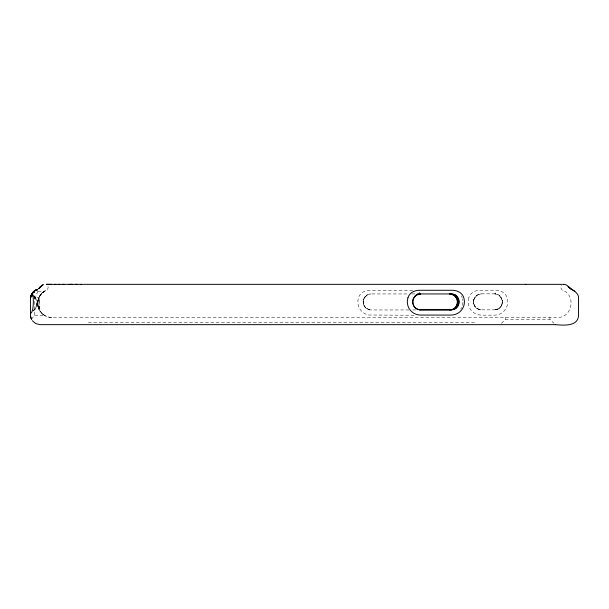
<?xml version="1.0" encoding="UTF-8"?>
<svg xmlns="http://www.w3.org/2000/svg" width="609" height="609" viewBox="0 0 609 609"><rect width="100%" height="100%" fill="white"/><g stroke="black" fill="none" stroke-linecap="round" stroke-linejoin="round"><path stroke-width="0.46" stroke-dasharray="3.04 2.28" d="M473.756 303.952C474.632 307.362 477.958 309.905 481.483 309.852L494.409 309.852C504.701 310.354 504.8 293.332 494.409 293.842L481.483 293.842L478.415 294.452L476.109 295.905L474.365 298.174L473.536 300.854L473.772 304.005L473.498 302.414M34.698 298.806C34.127 295.106 39.349 292.853 37.621 289.328M39.341 308.786L39.083 304.926A5.717 0.913 -89.9 0 1 39.113 301.6L39.319 297.489L34.698 297.504L33.312 295.517M408.959 309.951L371.155 309.951C360.825 310.453 360.787 293.431 371.155 293.934L408.007 293.934M39.098 301.562L39.303 297.535M363.154 301.744L363.215 300.968M473.475 301.638L473.688 300.016M502.395 302.414L502.113 304.005M36.06 307.134L36.159 306.517L35.489 308.93L33.404 311.009L35.489 308.885L35.954 307.614M42.424 313.856L43.216 314.503C35.916 309.357 35.908 297.291 43.216 292.084C38.405 295.654 36.426 302.437 38.504 308.047M37.948 300.572C36.045 308.923 43.201 317.715 51.818 317.426L557.182 317.426C572.475 318.263 576.624 294.337 561.932 289.983L560.82 287.661L561.688 285.324M363.352 300.184L364.608 297.344M473.673 300.077L475.393 296.644M38.413 298.806L37.682 303.297L38.413 307.781A14.136 14.136 0 0 1 38.413 298.806L40.605 294.687L44.754 291.056L42.44 292.723L43.216 292.084L42.874 292.358M502.136 303.952L501.519 305.52M39.372 296.598L43.62 291.787M501.116 306.22L500.134 307.446M366.725 295.274L363.794 298.806A8.008 8.008 0 0 0 371.155 309.951M31.447 319.283L34.698 315.157L34.698 297.458L33.328 295.472M365.096 296.712L368.118 294.535L371.155 293.934M33.48 310.293L34.698 309.037L39.303 309.052L39.09 304.98A5.717 0.906 89.9 0 1 39.105 301.653M501.443 323.333L505.424 319.36L549.935 319.36L553.931 323.333M475.895 296.111L477.707 294.786M498.938 308.443L499.57 307.964M42.858 292.366L47.738 289.123L48.164 287.151L47.312 285.324M477.053 295.182L474.076 298.806A8.008 8.008 0 0 0 481.483 309.852M44.076 291.467L45.568 290.622M498.261 308.862L495.193 309.814M478.385 294.467L481.483 293.842M412.735 290.272L371.155 290.272C365.567 289.884 359.28 292.822 358.221 298.806A13.314 13.314 0 0 0 368.635 315.013L415.566 315.256M38.131 291.429L44.137 291.429M411.791 293.934L415.566 293.934M412.735 309.951L416.518 309.951M34.698 315.157L44.754 315.531L42.858 314.221M88.419 322.762L476.223 322.762M494.409 293.842L498.84 295.182L501.816 298.806A8.008 8.008 0 0 1 494.409 309.852M51.818 317.426C46.094 317.472 40.62 313.704 38.618 308.337M480.691 309.814L477.631 308.862M369.64 309.806L366.001 308.07M35.276 297.504L35.931 298.783M35.276 297.458L36.106 299.742M498.84 295.182L499.997 296.111M476.322 307.964L476.946 308.443M475.758 307.446L474.776 306.22M365.438 307.545L363.71 304.888M39.227 306.921L39.265 307.339M500.491 296.644L502.212 300.077M35.528 297.664L34.058 295.662M461.416 295.883L462.223 297.755M474.03 304.782L474.365 305.52M363.451 304.112L363.177 302.528M502.204 300.016L502.41 301.638M39.182 306.464L39.25 306.951M36.357 302.627L36.365 303.427A5.717 1.18 -90 0 1 36.167 306.555M549.935 317.426L549.935 319.36M505.424 317.426L505.424 319.36M39.319 308.71A5.55 0.624 73.5 0 1 39.22 309.037M462.893 302.368A13.314 13.314 0 0 1 460.785 309.144M462.528 298.806A13.314 13.314 0 0 1 462.825 300.58M36.137 306.426A5.717 1.134 -89.8 0 0 36.342 303.427L36.357 302.65A5.74 1.119 89.7 0 0 36.091 299.818A5.854 1.073 89.2 0 0 35.923 298.844M495.566 293.005L495.208 293.881L495.566 293.005M468.801 297.786L468.519 298.806A13.314 13.314 0 0 0 481.483 315.157L494.409 315.157A13.314 13.314 0 0 0 507.366 298.806C506.353 292.777 500.019 289.815 494.409 290.219L481.483 290.219C476.253 289.93 470.247 292.274 468.801 297.786"/><path stroke-width="0.91" d="M30.45 313.331C35.132 312.706 33.396 281.655 30.45 298.806L30.48 315.782L31.447 319.283M32.779 296.21L32.787 295.525M31.112 295.296L30.496 297.9L32.399 292.868L34.804 290.683L37.621 289.328L33.693 291.589L31.112 295.296L31.462 294.512M34.211 291.094L31.805 293.842M32.802 293.865L32.658 293.431M32.779 293.69L32.026 293.393M41.382 285.796L39.699 287.775L43.315 284.586L41.96 285.286M31.957 293.492L32.863 292.32M33.662 291.544L35.383 290.341M32.292 293.142L34.507 290.95L33.236 292.023M40.186 287.273L40.879 286.382L39.402 288.057L40.887 286.382L38.481 288.795L39.988 287.478M39.699 287.783L40.377 287.052M35.162 290.463L36.494 289.823L36.091 290.029M525.445 284.38L525.879 284.342L83.555 284.342M420.537 309.76A7.909 7.909 0 0 1 413.237 298.806L416.251 295.198L420.537 293.934C410.352 293.462 410.329 310.232 420.537 309.76L451.216 309.76C461.416 310.232 461.394 293.462 451.216 293.934L417.462 293.934M449.587 309.951C459.917 310.43 459.894 293.454 449.587 293.934L453.888 295.19L456.956 298.806A8.008 8.008 0 0 1 449.587 309.951L419.35 309.951M562.488 284.342L526.298 284.342M68.977 284.357L72.326 284.35M77.518 284.342L58.418 284.365M62.62 284.357L64.128 284.357M75.645 284.342L81.066 284.342M59.751 284.365L46.322 284.342L51.407 284.357M80.921 284.342L82.854 284.342M54.635 284.365L55.838 284.365M555.263 324.658L40.095 324.658L35.718 323.607L32.292 320.684M555.469 324.658C563.302 325.282 578.375 326.926 578.55 315.013L578.55 298.806C579.151 291.825 571.76 290.463 568.09 286.504L571.508 289.427L566.956 285.286L564.847 284.403M451.216 293.934L455.494 295.198L458.516 298.806A7.909 7.909 0 0 1 451.216 309.76M572.407 289.823L574.904 291.254M31.348 319.086L30.686 317.122M30.48 315.782L30.564 316.49M407.961 297.778L407.672 298.806A13.215 13.215 0 0 0 420.537 315.066L451.216 315.066A13.215 13.215 0 0 0 464.073 298.806C463.061 292.83 456.788 289.876 451.216 290.272L420.537 290.272C415.361 289.991 409.423 292.328 407.961 297.778M34.401 291.909L33.952 292.389L34.401 291.909M36.525 289.846L35.931 290.09L36.51 289.846M37.4 289.838L36.715 290.097L37.408 289.846M563.987 284.342L563.47 284.38L563.98 284.342M419.753 293.98L419.403 293.089L419.753 293.98"/></g></svg>
